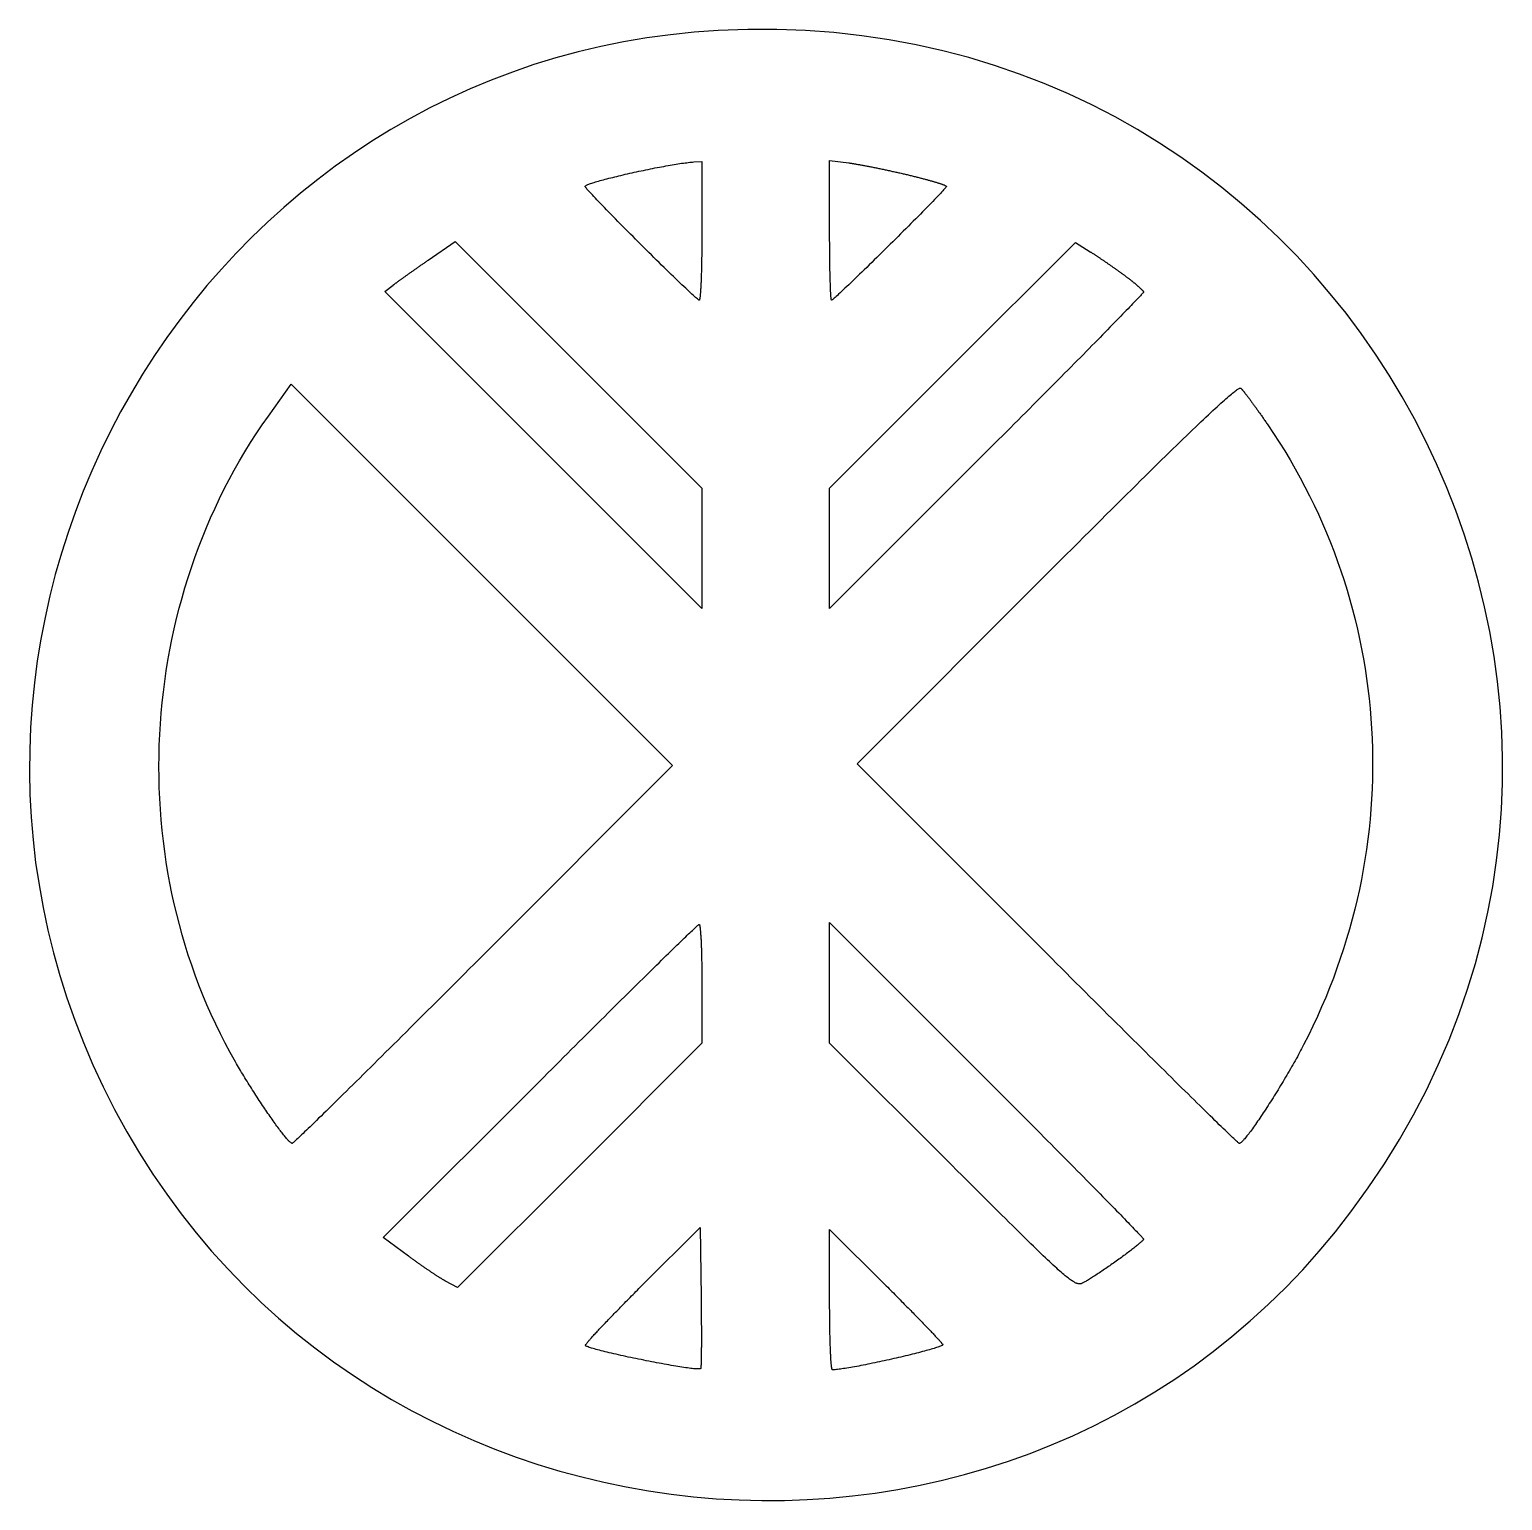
# Model space of a CAD drawing. Header units: millimetres. Extents: x -12.5 to 12.5, y -12.5 to 12.5.
import ezdxf

# ---------------------------------------------------------------- set-up
doc = ezdxf.new("R2010")
doc.units = ezdxf.units.MM

msp = doc.modelspace()

# ---------------------------------------------------------------- linework, layer by layer
for points in [[(-0.809, 12.462), (-1.219, 12.434), (-1.623, 12.392), (-2.022, 12.338), (-2.416, 12.271), (-2.805, 12.192), (-3.188, 12.101), (-3.566, 11.998), (-3.938, 11.884), (-4.304, 11.758), (-4.664, 11.622), (-5.018, 11.474), (-5.365, 11.317), (-5.706, 11.148), (-6.04, 10.97), (-6.368, 10.782), (-6.689, 10.584), (-7.002, 10.378), (-7.309, 10.161), (-7.608, 9.937), (-7.9, 9.703), (-8.184, 9.461), (-8.461, 9.211), (-8.729, 8.953), (-8.99, 8.687), (-9.243, 8.414), (-9.487, 8.134), (-9.723, 7.847), (-9.95, 7.553), (-10.168, 7.253), (-10.378, 6.946), (-10.579, 6.634), (-10.77, 6.315), (-10.953, 5.992), (-11.126, 5.663), (-11.289, 5.329), (-11.443, 4.99), (-11.587, 4.647), (-11.721, 4.299), (-11.844, 3.947), (-11.958, 3.592), (-12.061, 3.233), (-12.154, 2.87), (-12.236, 2.505), (-12.307, 2.136), (-12.367, 1.765), (-12.417, 1.392), (-12.455, 1.016), (-12.481, 0.639), (-12.496, 0.26), (-12.5, -0.121), (-12.492, -0.502), (-12.472, -0.885), (-12.439, -1.268), (-12.395, -1.652), (-12.338, -2.036), (-12.269, -2.42), (-12.187, -2.803), (-12.092, -3.187), (-11.985, -3.569), (-11.864, -3.95), (-11.731, -4.331), (-11.583, -4.709), (-11.423, -5.086), (-11.249, -5.461), (-11.054, -5.847), (-10.849, -6.222), (-10.633, -6.587), (-10.407, -6.941), (-10.171, -7.284), (-9.926, -7.617), (-9.671, -7.939), (-9.408, -8.25), (-9.136, -8.55), (-8.856, -8.84), (-8.568, -9.119), (-8.272, -9.387), (-7.968, -9.644), (-7.658, -9.89), (-7.341, -10.125), (-7.018, -10.349), (-6.688, -10.562), (-6.353, -10.765), (-6.013, -10.956), (-5.667, -11.136), (-5.316, -11.304), (-4.961, -11.462), (-4.601, -11.608), (-4.238, -11.744), (-3.871, -11.868), (-3.501, -11.98), (-3.128, -12.081), (-2.752, -12.171), (-2.374, -12.25), (-1.993, -12.317), (-1.611, -12.373), (-1.228, -12.417), (-0.843, -12.45), (-0.458, -12.471), (-0.072, -12.48), (0.314, -12.478), (0.7, -12.465), (1.085, -12.439), (1.47, -12.402), (1.853, -12.353), (2.235, -12.293), (2.616, -12.221), (2.994, -12.136), (3.37, -12.04), (3.744, -11.932), (4.115, -11.813), (4.482, -11.681), (4.846, -11.537), (5.206, -11.381), (5.561, -11.213), (5.913, -11.034), (6.259, -10.842), (6.6, -10.637), (6.936, -10.421), (7.266, -10.193), (7.59, -9.952), (7.908, -9.699), (8.219, -9.434), (8.523, -9.156), (8.82, -8.866), (9.109, -8.564), (9.39, -8.249), (9.663, -7.922), (9.927, -7.582), (10.22, -7.177), (10.495, -6.768), (10.75, -6.354), (10.988, -5.936), (11.207, -5.515), (11.408, -5.09), (11.592, -4.663), (11.758, -4.233), (11.907, -3.801), (12.039, -3.367), (12.154, -2.932), (12.252, -2.496), (12.333, -2.059), (12.399, -1.622), (12.448, -1.185), (12.481, -0.748), (12.498, -0.313), (12.5, 0.122), (12.487, 0.555), (12.458, 0.986), (12.414, 1.415), (12.356, 1.841), (12.283, 2.264), (12.196, 2.684), (12.094, 3.1), (11.979, 3.512), (11.85, 3.919), (11.707, 4.321), (11.551, 4.719), (11.381, 5.11), (11.199, 5.496), (11.004, 5.875), (10.796, 6.248), (10.576, 6.613), (10.344, 6.971), (10.1, 7.322), (9.844, 7.664), (9.576, 7.997), (9.297, 8.322), (9.007, 8.637), (8.706, 8.943), (8.394, 9.238), (8.071, 9.524), (7.738, 9.798), (7.394, 10.061), (7.041, 10.313), (6.678, 10.553), (6.305, 10.781), (5.923, 10.996), (5.531, 11.199), (5.131, 11.387), (4.721, 11.563), (4.303, 11.724), (3.877, 11.871), (3.442, 12.002), (2.999, 12.119), (2.549, 12.22), (2.09, 12.306), (1.625, 12.375), (1.152, 12.427), (0.671, 12.462), (0.184, 12.48), (-0.309, 12.48)], [(2.396, 10.017), (2.414, 10.013), (2.431, 10.009), (2.447, 10.004), (2.464, 10), (2.481, 9.996), (2.497, 9.992), (2.514, 9.988), (2.53, 9.984), (2.546, 9.98), (2.562, 9.976), (2.578, 9.972), (2.594, 9.968), (2.609, 9.964), (2.625, 9.96), (2.64, 9.956), (2.655, 9.952), (2.67, 9.948), (2.684, 9.944), (2.699, 9.941), (2.713, 9.937), (2.727, 9.933), (2.741, 9.929), (2.755, 9.925), (2.768, 9.922), (2.781, 9.918), (2.794, 9.914), (2.807, 9.911), (2.819, 9.907), (2.832, 9.904), (2.843, 9.9), (2.855, 9.897), (2.867, 9.893), (2.878, 9.89), (2.889, 9.887), (2.899, 9.883), (2.91, 9.88), (2.92, 9.877), (2.929, 9.874), (2.939, 9.871), (2.948, 9.868), (2.957, 9.865), (2.965, 9.862), (2.974, 9.859), (2.982, 9.857), (2.989, 9.854), (2.996, 9.851), (3.003, 9.849), (3.01, 9.846), (3.016, 9.844), (3.022, 9.842), (3.027, 9.839), (3.032, 9.837), (3.037, 9.835), (3.041, 9.833), (3.045, 9.831), (3.049, 9.829), (3.052, 9.828), (3.054, 9.826), (3.057, 9.824), (3.059, 9.823), (3.06, 9.822), (3.061, 9.82), (3.062, 9.819), (3.062, 9.818), (3.061, 9.814), (3.057, 9.808), (3.05, 9.8), (3.041, 9.788), (3.029, 9.775), (3.015, 9.759), (2.999, 9.741), (2.98, 9.721), (2.96, 9.699), (2.937, 9.675), (2.913, 9.649), (2.886, 9.622), (2.858, 9.593), (2.829, 9.562), (2.797, 9.53), (2.764, 9.496), (2.73, 9.461), (2.695, 9.425), (2.658, 9.387), (2.62, 9.349), (2.581, 9.309), (2.541, 9.269), (2.5, 9.228), (2.458, 9.186), (2.416, 9.143), (2.373, 9.1), (2.329, 9.057), (2.285, 9.013), (2.241, 8.969), (2.196, 8.924), (2.151, 8.879), (2.106, 8.835), (2.061, 8.79), (2.016, 8.746), (1.971, 8.701), (1.926, 8.657), (1.882, 8.614), (1.838, 8.57), (1.794, 8.528), (1.751, 8.486), (1.709, 8.444), (1.667, 8.404), (1.626, 8.364), (1.587, 8.326), (1.548, 8.288), (1.51, 8.252), (1.473, 8.216), (1.438, 8.182), (1.404, 8.15), (1.371, 8.119), (1.34, 8.089), (1.311, 8.062), (1.283, 8.036), (1.257, 8.011), (1.233, 7.989), (1.211, 7.969), (1.191, 7.95), (1.172, 7.934), (1.157, 7.92), (1.143, 7.909), (1.132, 7.9), (1.123, 7.893), (1.117, 7.889), (1.113, 7.888), (1.112, 7.888), (1.111, 7.889), (1.111, 7.891), (1.11, 7.894), (1.109, 7.897), (1.108, 7.901), (1.107, 7.906), (1.106, 7.912), (1.106, 7.918), (1.105, 7.925), (1.104, 7.933), (1.103, 7.941), (1.103, 7.95), (1.102, 7.96), (1.101, 7.97), (1.1, 7.981), (1.1, 7.993), (1.099, 8.005), (1.098, 8.018), (1.097, 8.031), (1.097, 8.045), (1.096, 8.06), (1.095, 8.075), (1.095, 8.091), (1.094, 8.107), (1.093, 8.124), (1.093, 8.141), (1.092, 8.159), (1.092, 8.177), (1.091, 8.196), (1.09, 8.216), (1.09, 8.236), (1.089, 8.256), (1.089, 8.277), (1.088, 8.298), (1.088, 8.32), (1.087, 8.342), (1.087, 8.365), (1.086, 8.388), (1.086, 8.411), (1.085, 8.435), (1.085, 8.459), (1.084, 8.484), (1.084, 8.509), (1.084, 8.534), (1.083, 8.56), (1.083, 8.586), (1.083, 8.612), (1.082, 8.639), (1.082, 8.666), (1.082, 8.694), (1.082, 8.721), (1.081, 8.749), (1.081, 8.777), (1.081, 8.806), (1.081, 8.835), (1.081, 8.864), (1.08, 8.893), (1.08, 8.922), (1.08, 8.952), (1.08, 8.982), (1.08, 9.012), (1.08, 9.042), (1.08, 9.073), (1.08, 10.258), (1.405, 10.216), (1.414, 10.215), (1.423, 10.214), (1.432, 10.212), (1.442, 10.211), (1.452, 10.209), (1.462, 10.208), (1.473, 10.206), (1.484, 10.204), (1.496, 10.202), (1.507, 10.201), (1.519, 10.199), (1.532, 10.196), (1.544, 10.194), (1.557, 10.192), (1.571, 10.19), (1.584, 10.187), (1.598, 10.185), (1.612, 10.182), (1.626, 10.18), (1.641, 10.177), (1.655, 10.174), (1.67, 10.171), (1.686, 10.169), (1.701, 10.166), (1.716, 10.163), (1.732, 10.16), (1.748, 10.157), (1.764, 10.153), (1.781, 10.15), (1.797, 10.147), (1.814, 10.144), (1.831, 10.14), (1.847, 10.137), (1.865, 10.133), (1.882, 10.13), (1.899, 10.126), (1.916, 10.123), (1.934, 10.119), (1.951, 10.115), (1.969, 10.112), (1.987, 10.108), (2.005, 10.104), (2.022, 10.1), (2.04, 10.097), (2.058, 10.093), (2.076, 10.089), (2.094, 10.085), (2.112, 10.081), (2.13, 10.077), (2.148, 10.073), (2.166, 10.069), (2.184, 10.065), (2.202, 10.061), (2.22, 10.057), (2.238, 10.053), (2.256, 10.049), (2.274, 10.045), (2.292, 10.041), (2.309, 10.037), (2.327, 10.033), (2.344, 10.029), (2.362, 10.025), (2.379, 10.021)], [(-1.088, 9.065), (-1.088, 9.034), (-1.088, 9.004), (-1.088, 8.974), (-1.088, 8.945), (-1.088, 8.915), (-1.088, 8.886), (-1.089, 8.857), (-1.089, 8.828), (-1.089, 8.8), (-1.089, 8.771), (-1.09, 8.743), (-1.09, 8.716), (-1.09, 8.688), (-1.091, 8.661), (-1.091, 8.634), (-1.092, 8.608), (-1.092, 8.581), (-1.092, 8.555), (-1.093, 8.53), (-1.094, 8.505), (-1.094, 8.48), (-1.095, 8.455), (-1.095, 8.431), (-1.096, 8.408), (-1.096, 8.384), (-1.097, 8.362), (-1.098, 8.339), (-1.098, 8.317), (-1.099, 8.295), (-1.1, 8.274), (-1.101, 8.254), (-1.101, 8.233), (-1.102, 8.214), (-1.103, 8.194), (-1.104, 8.176), (-1.105, 8.157), (-1.106, 8.139), (-1.106, 8.122), (-1.107, 8.106), (-1.108, 8.089), (-1.109, 8.074), (-1.11, 8.059), (-1.111, 8.044), (-1.112, 8.03), (-1.113, 8.017), (-1.114, 8.004), (-1.115, 7.992), (-1.116, 7.98), (-1.117, 7.97), (-1.118, 7.959), (-1.119, 7.95), (-1.12, 7.941), (-1.121, 7.932), (-1.122, 7.925), (-1.123, 7.918), (-1.125, 7.912), (-1.126, 7.906), (-1.127, 7.901), (-1.128, 7.897), (-1.129, 7.894), (-1.13, 7.891), (-1.131, 7.889), (-1.133, 7.888), (-1.134, 7.888), (-1.138, 7.889), (-1.144, 7.893), (-1.153, 7.9), (-1.165, 7.909), (-1.179, 7.92), (-1.195, 7.934), (-1.213, 7.95), (-1.233, 7.968), (-1.256, 7.988), (-1.28, 8.011), (-1.306, 8.035), (-1.334, 8.061), (-1.363, 8.088), (-1.394, 8.118), (-1.427, 8.149), (-1.46, 8.181), (-1.496, 8.215), (-1.532, 8.25), (-1.57, 8.286), (-1.608, 8.324), (-1.648, 8.362), (-1.688, 8.402), (-1.73, 8.442), (-1.772, 8.483), (-1.814, 8.525), (-1.857, 8.567), (-1.901, 8.611), (-1.945, 8.654), (-1.99, 8.698), (-2.034, 8.742), (-2.079, 8.787), (-2.123, 8.831), (-2.168, 8.876), (-2.213, 8.92), (-2.257, 8.965), (-2.301, 9.009), (-2.345, 9.053), (-2.388, 9.096), (-2.431, 9.139), (-2.473, 9.182), (-2.514, 9.223), (-2.554, 9.265), (-2.594, 9.305), (-2.633, 9.344), (-2.67, 9.383), (-2.707, 9.42), (-2.742, 9.457), (-2.776, 9.492), (-2.808, 9.525), (-2.839, 9.558), (-2.869, 9.589), (-2.896, 9.618), (-2.923, 9.646), (-2.947, 9.672), (-2.969, 9.696), (-2.989, 9.718), (-3.008, 9.738), (-3.024, 9.756), (-3.038, 9.772), (-3.049, 9.786), (-3.058, 9.798), (-3.065, 9.807), (-3.069, 9.813), (-3.07, 9.817), (-3.069, 9.821), (-3.066, 9.824), (-3.061, 9.829), (-3.054, 9.833), (-3.046, 9.838), (-3.035, 9.843), (-3.023, 9.848), (-3.009, 9.854), (-2.993, 9.86), (-2.976, 9.866), (-2.958, 9.872), (-2.938, 9.879), (-2.916, 9.886), (-2.893, 9.893), (-2.869, 9.9), (-2.844, 9.907), (-2.817, 9.915), (-2.789, 9.922), (-2.76, 9.93), (-2.731, 9.938), (-2.7, 9.946), (-2.668, 9.955), (-2.635, 9.963), (-2.602, 9.971), (-2.568, 9.98), (-2.533, 9.988), (-2.497, 9.997), (-2.461, 10.005), (-2.425, 10.014), (-2.388, 10.023), (-2.35, 10.031), (-2.312, 10.04), (-2.274, 10.048), (-2.235, 10.057), (-2.197, 10.065), (-2.158, 10.074), (-2.119, 10.082), (-2.08, 10.09), (-2.041, 10.098), (-2.002, 10.106), (-1.963, 10.114), (-1.924, 10.122), (-1.886, 10.13), (-1.848, 10.137), (-1.81, 10.144), (-1.772, 10.151), (-1.735, 10.158), (-1.699, 10.165), (-1.663, 10.171), (-1.628, 10.177), (-1.593, 10.183), (-1.559, 10.189), (-1.526, 10.194), (-1.494, 10.2), (-1.462, 10.204), (-1.432, 10.209), (-1.402, 10.213), (-1.373, 10.217), (-1.346, 10.22), (-1.32, 10.224), (-1.295, 10.226), (-1.271, 10.229), (-1.248, 10.231), (-1.227, 10.232), (-1.088, 10.242)], [(-1.088, 3.676), (-1.088, 2.654), (-3.778, 5.343), (-6.468, 8.032), (-6.329, 8.142), (-6.325, 8.145), (-6.321, 8.148), (-6.317, 8.151), (-6.312, 8.154), (-6.307, 8.158), (-6.302, 8.162), (-6.297, 8.166), (-6.291, 8.17), (-6.286, 8.174), (-6.279, 8.179), (-6.273, 8.183), (-6.267, 8.188), (-6.26, 8.193), (-6.253, 8.198), (-6.246, 8.204), (-6.238, 8.209), (-6.231, 8.214), (-6.223, 8.22), (-6.215, 8.226), (-6.207, 8.232), (-6.199, 8.238), (-6.19, 8.244), (-6.181, 8.25), (-6.173, 8.257), (-6.163, 8.263), (-6.154, 8.27), (-6.145, 8.277), (-6.135, 8.283), (-6.126, 8.29), (-6.116, 8.297), (-6.106, 8.304), (-6.096, 8.311), (-6.086, 8.319), (-6.075, 8.326), (-6.065, 8.334), (-6.054, 8.341), (-6.044, 8.349), (-6.033, 8.356), (-6.022, 8.364), (-6.011, 8.372), (-6, 8.379), (-5.989, 8.387), (-5.978, 8.395), (-5.966, 8.403), (-5.955, 8.411), (-5.943, 8.419), (-5.932, 8.427), (-5.92, 8.435), (-5.909, 8.443), (-5.897, 8.452), (-5.885, 8.46), (-5.874, 8.468), (-5.862, 8.476), (-5.85, 8.484), (-5.838, 8.493), (-5.826, 8.501), (-5.814, 8.509), (-5.803, 8.517), (-5.791, 8.526), (-5.779, 8.534), (-5.767, 8.542), (-5.755, 8.55), (-5.743, 8.558), (-5.732, 8.566), (-5.273, 8.882), (-3.181, 6.79), (-1.088, 4.698)], [(6.082, 8.309), (6.09, 8.303), (6.099, 8.297), (6.107, 8.291), (6.115, 8.285), (6.123, 8.278), (6.131, 8.272), (6.139, 8.266), (6.147, 8.26), (6.155, 8.254), (6.163, 8.248), (6.171, 8.242), (6.179, 8.236), (6.186, 8.23), (6.194, 8.224), (6.201, 8.218), (6.208, 8.213), (6.216, 8.207), (6.223, 8.201), (6.23, 8.195), (6.237, 8.19), (6.244, 8.184), (6.25, 8.179), (6.257, 8.173), (6.264, 8.168), (6.27, 8.162), (6.276, 8.157), (6.283, 8.152), (6.289, 8.147), (6.295, 8.142), (6.3, 8.137), (6.306, 8.132), (6.312, 8.127), (6.317, 8.122), (6.323, 8.117), (6.328, 8.113), (6.333, 8.108), (6.338, 8.104), (6.342, 8.099), (6.347, 8.095), (6.352, 8.091), (6.356, 8.087), (6.36, 8.083), (6.364, 8.079), (6.368, 8.075), (6.372, 8.071), (6.375, 8.068), (6.378, 8.064), (6.382, 8.061), (6.385, 8.058), (6.387, 8.055), (6.39, 8.052), (6.393, 8.049), (6.395, 8.046), (6.397, 8.044), (6.399, 8.041), (6.401, 8.039), (6.402, 8.036), (6.404, 8.034), (6.405, 8.032), (6.406, 8.031), (6.406, 8.029), (6.407, 8.027), (6.407, 8.026), (6.407, 8.025), (6.406, 8.023), (6.404, 8.019), (6.399, 8.014), (6.393, 8.006), (6.386, 7.998), (6.376, 7.987), (6.365, 7.975), (6.353, 7.961), (6.339, 7.946), (6.323, 7.929), (6.306, 7.911), (6.287, 7.891), (6.267, 7.87), (6.245, 7.847), (6.222, 7.823), (6.197, 7.797), (6.171, 7.77), (6.144, 7.742), (6.115, 7.712), (6.085, 7.681), (6.053, 7.648), (6.02, 7.615), (5.986, 7.58), (5.951, 7.543), (5.914, 7.506), (5.876, 7.467), (5.837, 7.427), (5.797, 7.386), (5.756, 7.344), (5.713, 7.301), (5.67, 7.256), (5.625, 7.211), (5.579, 7.164), (5.532, 7.117), (5.484, 7.068), (5.435, 7.019), (5.386, 6.968), (5.335, 6.917), (5.283, 6.864), (5.23, 6.811), (5.177, 6.757), (5.122, 6.702), (5.067, 6.646), (5.011, 6.589), (4.954, 6.532), (4.896, 6.473), (4.837, 6.414), (4.778, 6.355), (4.718, 6.294), (4.657, 6.233), (4.596, 6.171), (4.534, 6.109), (4.471, 6.046), (4.407, 5.982), (4.343, 5.918), (4.279, 5.853), (4.214, 5.787), (4.148, 5.722), (4.082, 5.655), (4.015, 5.588), (3.948, 5.521), (3.88, 5.454), (3.812, 5.385), (3.744, 5.317), (1.08, 2.654), (1.08, 3.675), (1.08, 4.697), (3.165, 6.782), (5.25, 8.868), (5.503, 8.708), (5.51, 8.704), (5.517, 8.7), (5.524, 8.695), (5.531, 8.691), (5.538, 8.686), (5.546, 8.681), (5.553, 8.677), (5.561, 8.671), (5.569, 8.666), (5.577, 8.661), (5.585, 8.656), (5.593, 8.65), (5.602, 8.645), (5.61, 8.639), (5.619, 8.633), (5.627, 8.628), (5.636, 8.622), (5.645, 8.616), (5.654, 8.61), (5.663, 8.604), (5.673, 8.597), (5.682, 8.591), (5.691, 8.585), (5.701, 8.578), (5.71, 8.572), (5.72, 8.565), (5.729, 8.559), (5.739, 8.552), (5.749, 8.546), (5.758, 8.539), (5.768, 8.532), (5.778, 8.525), (5.788, 8.519), (5.798, 8.512), (5.808, 8.505), (5.817, 8.498), (5.827, 8.491), (5.837, 8.484), (5.847, 8.477), (5.857, 8.47), (5.867, 8.463), (5.877, 8.456), (5.887, 8.449), (5.897, 8.443), (5.907, 8.436), (5.916, 8.429), (5.926, 8.422), (5.936, 8.415), (5.946, 8.408), (5.955, 8.401), (5.965, 8.394), (5.974, 8.387), (5.984, 8.381), (5.993, 8.374), (6.002, 8.367), (6.012, 8.361), (6.021, 8.354), (6.03, 8.347), (6.039, 8.341), (6.048, 8.334), (6.056, 8.328), (6.065, 8.322), (6.074, 8.315)], [(-4.789, -3.216), (-4.871, -3.298), (-4.953, -3.38), (-5.035, -3.461), (-5.116, -3.542), (-5.196, -3.623), (-5.276, -3.702), (-5.355, -3.781), (-5.434, -3.86), (-5.512, -3.937), (-5.589, -4.014), (-5.666, -4.091), (-5.742, -4.166), (-5.817, -4.241), (-5.891, -4.315), (-5.965, -4.388), (-6.037, -4.46), (-6.109, -4.532), (-6.18, -4.602), (-6.25, -4.672), (-6.319, -4.741), (-6.387, -4.808), (-6.455, -4.875), (-6.521, -4.94), (-6.586, -5.005), (-6.65, -5.068), (-6.713, -5.131), (-6.775, -5.192), (-6.836, -5.252), (-6.895, -5.311), (-6.954, -5.368), (-7.011, -5.425), (-7.067, -5.48), (-7.121, -5.534), (-7.175, -5.586), (-7.227, -5.637), (-7.277, -5.687), (-7.326, -5.736), (-7.374, -5.782), (-7.421, -5.828), (-7.466, -5.872), (-7.509, -5.915), (-7.551, -5.956), (-7.592, -5.995), (-7.631, -6.033), (-7.668, -6.069), (-7.704, -6.104), (-7.738, -6.137), (-7.77, -6.169), (-7.801, -6.198), (-7.83, -6.226), (-7.857, -6.252), (-7.883, -6.277), (-7.906, -6.299), (-7.928, -6.32), (-7.948, -6.339), (-7.967, -6.356), (-7.983, -6.371), (-7.997, -6.384), (-8.01, -6.396), (-8.02, -6.405), (-8.028, -6.412), (-8.035, -6.417), (-8.039, -6.42), (-8.041, -6.422), (-8.045, -6.421), (-8.05, -6.419), (-8.055, -6.417), (-8.061, -6.413), (-8.067, -6.408), (-8.074, -6.402), (-8.082, -6.395), (-8.09, -6.388), (-8.098, -6.379), (-8.107, -6.369), (-8.117, -6.359), (-8.127, -6.347), (-8.138, -6.335), (-8.149, -6.321), (-8.161, -6.307), (-8.173, -6.293), (-8.186, -6.277), (-8.199, -6.261), (-8.212, -6.244), (-8.226, -6.226), (-8.24, -6.207), (-8.255, -6.188), (-8.269, -6.168), (-8.285, -6.147), (-8.3, -6.126), (-8.316, -6.105), (-8.332, -6.082), (-8.349, -6.059), (-8.365, -6.036), (-8.382, -6.012), (-8.399, -5.987), (-8.417, -5.963), (-8.434, -5.937), (-8.452, -5.911), (-8.47, -5.885), (-8.488, -5.859), (-8.506, -5.832), (-8.525, -5.804), (-8.543, -5.777), (-8.562, -5.749), (-8.581, -5.72), (-8.599, -5.692), (-8.618, -5.663), (-8.637, -5.634), (-8.656, -5.605), (-8.675, -5.576), (-8.694, -5.546), (-8.713, -5.516), (-8.732, -5.486), (-8.751, -5.457), (-8.77, -5.427), (-8.788, -5.397), (-8.807, -5.366), (-8.826, -5.336), (-8.844, -5.306), (-8.862, -5.276), (-8.881, -5.246), (-8.899, -5.216), (-8.916, -5.186), (-8.934, -5.156), (-8.952, -5.127), (-8.969, -5.097), (-8.986, -5.068), (-9.003, -5.039), (-9.091, -4.881), (-9.177, -4.722), (-9.259, -4.561), (-9.338, -4.399), (-9.414, -4.235), (-9.487, -4.07), (-9.556, -3.904), (-9.623, -3.737), (-9.686, -3.568), (-9.746, -3.398), (-9.804, -3.227), (-9.858, -3.055), (-9.909, -2.882), (-9.956, -2.708), (-10.001, -2.533), (-10.043, -2.357), (-10.081, -2.181), (-10.117, -2.004), (-10.149, -1.826), (-10.178, -1.648), (-10.204, -1.469), (-10.227, -1.29), (-10.247, -1.11), (-10.264, -0.93), (-10.278, -0.75), (-10.289, -0.569), (-10.296, -0.389), (-10.301, -0.208), (-10.302, -0.027), (-10.301, 0.154), (-10.296, 0.335), (-10.288, 0.516), (-10.278, 0.697), (-10.264, 0.878), (-10.247, 1.058), (-10.227, 1.238), (-10.204, 1.417), (-10.178, 1.597), (-10.149, 1.775), (-10.117, 1.953), (-10.082, 2.131), (-10.044, 2.308), (-10.003, 2.484), (-9.959, 2.659), (-9.911, 2.834), (-9.861, 3.008), (-9.808, 3.18), (-9.752, 3.352), (-9.693, 3.523), (-9.63, 3.693), (-9.565, 3.861), (-9.497, 4.028), (-9.425, 4.194), (-9.351, 4.359), (-9.274, 4.522), (-9.194, 4.684), (-9.111, 4.844), (-9.024, 5.003), (-8.935, 5.16), (-8.843, 5.316), (-8.748, 5.47), (-8.65, 5.622), (-8.549, 5.772), (-8.444, 5.92), (-8.057, 6.461), (-4.82, 3.226), (-1.584, -0.01)], [(8.515, 5.773), (8.614, 5.627), (8.71, 5.479), (8.803, 5.33), (8.893, 5.179), (8.98, 5.028), (9.065, 4.875), (9.147, 4.721), (9.226, 4.567), (9.302, 4.411), (9.376, 4.254), (9.446, 4.096), (9.514, 3.937), (9.579, 3.777), (9.641, 3.617), (9.701, 3.455), (9.757, 3.293), (9.811, 3.13), (9.862, 2.966), (9.91, 2.802), (9.955, 2.637), (9.998, 2.471), (10.038, 2.305), (10.074, 2.138), (10.108, 1.971), (10.14, 1.803), (10.168, 1.635), (10.193, 1.466), (10.216, 1.297), (10.236, 1.128), (10.253, 0.958), (10.267, 0.788), (10.278, 0.618), (10.287, 0.447), (10.292, 0.276), (10.295, 0.106), (10.295, -0.065), (10.292, -0.236), (10.286, -0.407), (10.277, -0.578), (10.266, -0.749), (10.251, -0.92), (10.234, -1.091), (10.214, -1.261), (10.191, -1.432), (10.165, -1.602), (10.136, -1.772), (10.104, -1.941), (10.07, -2.111), (10.033, -2.28), (9.992, -2.448), (9.949, -2.617), (9.903, -2.784), (9.854, -2.952), (9.802, -3.118), (9.747, -3.284), (9.69, -3.45), (9.629, -3.615), (9.566, -3.779), (9.5, -3.943), (9.43, -4.106), (9.358, -4.268), (9.283, -4.429), (9.205, -4.59), (9.124, -4.749), (9.107, -4.781), (9.09, -4.814), (9.073, -4.847), (9.055, -4.881), (9.036, -4.915), (9.018, -4.949), (8.999, -4.983), (8.979, -5.018), (8.96, -5.052), (8.94, -5.087), (8.92, -5.122), (8.9, -5.158), (8.879, -5.193), (8.859, -5.228), (8.838, -5.264), (8.817, -5.299), (8.796, -5.335), (8.775, -5.37), (8.754, -5.405), (8.733, -5.44), (8.711, -5.475), (8.69, -5.51), (8.669, -5.545), (8.647, -5.579), (8.626, -5.613), (8.605, -5.647), (8.584, -5.681), (8.563, -5.714), (8.542, -5.746), (8.521, -5.779), (8.5, -5.811), (8.48, -5.842), (8.46, -5.873), (8.44, -5.903), (8.42, -5.933), (8.4, -5.962), (8.381, -5.991), (8.362, -6.019), (8.343, -6.046), (8.325, -6.073), (8.307, -6.099), (8.289, -6.124), (8.272, -6.148), (8.255, -6.172), (8.238, -6.194), (8.222, -6.216), (8.207, -6.237), (8.192, -6.257), (8.177, -6.275), (8.163, -6.293), (8.149, -6.31), (8.137, -6.326), (8.124, -6.341), (8.112, -6.354), (8.101, -6.367), (8.091, -6.378), (8.081, -6.388), (8.071, -6.397), (8.063, -6.404), (8.055, -6.41), (8.048, -6.415), (8.042, -6.419), (8.036, -6.421), (8.031, -6.422), (8.029, -6.42), (8.025, -6.417), (8.018, -6.412), (8.01, -6.405), (8, -6.396), (7.987, -6.384), (7.973, -6.371), (7.957, -6.356), (7.938, -6.339), (7.918, -6.32), (7.896, -6.299), (7.873, -6.276), (7.847, -6.252), (7.82, -6.225), (7.791, -6.197), (7.76, -6.167), (7.727, -6.136), (7.693, -6.103), (7.657, -6.068), (7.62, -6.031), (7.581, -5.993), (7.54, -5.953), (7.498, -5.912), (7.454, -5.869), (7.409, -5.825), (7.363, -5.779), (7.314, -5.732), (7.265, -5.684), (7.214, -5.634), (7.162, -5.582), (7.108, -5.529), (7.054, -5.475), (6.997, -5.42), (6.94, -5.363), (6.881, -5.305), (6.822, -5.246), (6.761, -5.186), (6.699, -5.125), (6.635, -5.062), (6.571, -4.998), (6.505, -4.933), (6.439, -4.867), (6.372, -4.8), (6.303, -4.733), (6.234, -4.664), (6.163, -4.594), (6.092, -4.523), (6.02, -4.451), (5.947, -4.379), (5.873, -4.305), (5.798, -4.231), (5.723, -4.156), (5.647, -4.08), (5.57, -4.003), (5.492, -3.926), (5.414, -3.848), (5.335, -3.769), (5.255, -3.689), (5.175, -3.609), (5.094, -3.529), (5.013, -3.447), (4.931, -3.366), (4.849, -3.283), (4.766, -3.2), (1.545, 0.021), (4.763, 3.239), (4.874, 3.35), (4.983, 3.459), (5.09, 3.566), (5.194, 3.67), (5.296, 3.772), (5.396, 3.871), (5.494, 3.969), (5.59, 4.064), (5.683, 4.157), (5.775, 4.248), (5.864, 4.337), (5.952, 4.424), (6.037, 4.508), (6.12, 4.591), (6.201, 4.671), (6.28, 4.749), (6.357, 4.825), (6.433, 4.899), (6.506, 4.972), (6.577, 5.042), (6.646, 5.11), (6.714, 5.176), (6.779, 5.24), (6.843, 5.302), (6.905, 5.363), (6.965, 5.421), (7.023, 5.478), (7.079, 5.532), (7.134, 5.585), (7.187, 5.636), (7.238, 5.685), (7.287, 5.732), (7.335, 5.778), (7.381, 5.822), (7.425, 5.864), (7.467, 5.904), (7.508, 5.942), (7.548, 5.979), (7.586, 6.014), (7.622, 6.048), (7.656, 6.08), (7.689, 6.11), (7.721, 6.138), (7.751, 6.165), (7.779, 6.191), (7.806, 6.215), (7.832, 6.237), (7.856, 6.258), (7.878, 6.277), (7.899, 6.294), (7.919, 6.311), (7.938, 6.325), (7.955, 6.339), (7.97, 6.35), (7.985, 6.361), (7.998, 6.37), (8.01, 6.378), (8.02, 6.384), (8.03, 6.389), (8.038, 6.392), (8.044, 6.395), (8.05, 6.396), (8.054, 6.395), (8.058, 6.394), (8.06, 6.392), (8.062, 6.39), (8.065, 6.387), (8.067, 6.384), (8.07, 6.381), (8.074, 6.378), (8.077, 6.374), (8.081, 6.369), (8.085, 6.365), (8.089, 6.36), (8.093, 6.355), (8.098, 6.35), (8.102, 6.344), (8.107, 6.338), (8.112, 6.332), (8.118, 6.325), (8.123, 6.318), (8.129, 6.311), (8.134, 6.304), (8.14, 6.296), (8.146, 6.288), (8.153, 6.28), (8.159, 6.271), (8.166, 6.263), (8.173, 6.254), (8.179, 6.245), (8.187, 6.235), (8.194, 6.226), (8.201, 6.216), (8.209, 6.206), (8.216, 6.196), (8.224, 6.185), (8.232, 6.175), (8.24, 6.164), (8.248, 6.153), (8.256, 6.141), (8.264, 6.13), (8.273, 6.119), (8.281, 6.107), (8.29, 6.095), (8.298, 6.083), (8.307, 6.071), (8.316, 6.058), (8.325, 6.046), (8.334, 6.033), (8.343, 6.02), (8.352, 6.008), (8.361, 5.995), (8.371, 5.981), (8.38, 5.968), (8.39, 5.955), (8.399, 5.941), (8.409, 5.928), (8.418, 5.914), (8.428, 5.9), (8.437, 5.887), (8.447, 5.873), (8.457, 5.859), (8.467, 5.845), (8.476, 5.831), (8.486, 5.816), (8.496, 5.802), (8.506, 5.788)], [(-1.088, -3.712), (-1.088, -4.719), (-3.162, -6.793), (-5.237, -8.866), (-5.439, -8.757), (-5.444, -8.754), (-5.45, -8.751), (-5.456, -8.748), (-5.462, -8.744), (-5.468, -8.741), (-5.475, -8.737), (-5.481, -8.733), (-5.488, -8.729), (-5.495, -8.724), (-5.503, -8.72), (-5.51, -8.715), (-5.518, -8.71), (-5.526, -8.706), (-5.534, -8.7), (-5.543, -8.695), (-5.551, -8.69), (-5.56, -8.684), (-5.569, -8.679), (-5.578, -8.673), (-5.587, -8.667), (-5.596, -8.661), (-5.606, -8.655), (-5.615, -8.649), (-5.625, -8.642), (-5.635, -8.636), (-5.645, -8.629), (-5.655, -8.623), (-5.665, -8.616), (-5.675, -8.609), (-5.686, -8.602), (-5.696, -8.595), (-5.707, -8.588), (-5.718, -8.58), (-5.729, -8.573), (-5.74, -8.566), (-5.751, -8.558), (-5.762, -8.551), (-5.773, -8.543), (-5.784, -8.536), (-5.795, -8.528), (-5.806, -8.52), (-5.818, -8.512), (-5.829, -8.504), (-5.84, -8.496), (-5.852, -8.488), (-5.863, -8.48), (-5.875, -8.472), (-5.886, -8.464), (-5.898, -8.456), (-5.909, -8.448), (-5.921, -8.44), (-5.932, -8.432), (-5.944, -8.424), (-5.955, -8.415), (-5.967, -8.407), (-5.978, -8.399), (-5.99, -8.391), (-6.001, -8.383), (-6.012, -8.375), (-6.024, -8.366), (-6.035, -8.358), (-6.046, -8.35), (-6.057, -8.342), (-6.068, -8.334), (-6.495, -8.02), (-3.838, -5.362), (-3.77, -5.294), (-3.702, -5.226), (-3.635, -5.159), (-3.567, -5.092), (-3.501, -5.025), (-3.435, -4.959), (-3.369, -4.893), (-3.304, -4.828), (-3.239, -4.764), (-3.175, -4.7), (-3.111, -4.637), (-3.048, -4.574), (-2.986, -4.512), (-2.924, -4.451), (-2.863, -4.39), (-2.803, -4.33), (-2.743, -4.271), (-2.684, -4.213), (-2.626, -4.155), (-2.569, -4.098), (-2.512, -4.042), (-2.457, -3.987), (-2.402, -3.933), (-2.347, -3.879), (-2.294, -3.827), (-2.242, -3.775), (-2.191, -3.724), (-2.14, -3.674), (-2.091, -3.626), (-2.042, -3.578), (-1.995, -3.531), (-1.948, -3.485), (-1.903, -3.441), (-1.858, -3.397), (-1.815, -3.355), (-1.773, -3.314), (-1.732, -3.274), (-1.692, -3.235), (-1.654, -3.197), (-1.616, -3.16), (-1.58, -3.125), (-1.545, -3.091), (-1.511, -3.058), (-1.479, -3.027), (-1.448, -2.997), (-1.418, -2.968), (-1.39, -2.941), (-1.363, -2.915), (-1.337, -2.89), (-1.313, -2.867), (-1.29, -2.845), (-1.269, -2.825), (-1.249, -2.806), (-1.23, -2.789), (-1.214, -2.773), (-1.198, -2.759), (-1.185, -2.747), (-1.173, -2.736), (-1.162, -2.726), (-1.153, -2.719), (-1.146, -2.713), (-1.141, -2.708), (-1.137, -2.706), (-1.135, -2.705), (-1.134, -2.705), (-1.132, -2.706), (-1.131, -2.708), (-1.13, -2.71), (-1.129, -2.713), (-1.128, -2.717), (-1.127, -2.721), (-1.125, -2.725), (-1.124, -2.731), (-1.123, -2.737), (-1.122, -2.743), (-1.121, -2.75), (-1.12, -2.758), (-1.119, -2.766), (-1.118, -2.775), (-1.117, -2.784), (-1.116, -2.794), (-1.115, -2.805), (-1.114, -2.815), (-1.113, -2.827), (-1.112, -2.839), (-1.111, -2.851), (-1.11, -2.864), (-1.109, -2.877), (-1.108, -2.891), (-1.107, -2.906), (-1.106, -2.92), (-1.105, -2.936), (-1.104, -2.951), (-1.103, -2.967), (-1.103, -2.984), (-1.102, -3.001), (-1.101, -3.018), (-1.1, -3.036), (-1.099, -3.054), (-1.099, -3.072), (-1.098, -3.091), (-1.097, -3.11), (-1.097, -3.13), (-1.096, -3.15), (-1.095, -3.17), (-1.095, -3.191), (-1.094, -3.212), (-1.094, -3.233), (-1.093, -3.254), (-1.093, -3.276), (-1.092, -3.298), (-1.092, -3.321), (-1.091, -3.344), (-1.091, -3.367), (-1.09, -3.39), (-1.09, -3.413), (-1.09, -3.437), (-1.089, -3.461), (-1.089, -3.485), (-1.089, -3.51), (-1.089, -3.534), (-1.088, -3.559), (-1.088, -3.584), (-1.088, -3.609), (-1.088, -3.635), (-1.088, -3.66), (-1.088, -3.686)], [(6.407, -8.046), (6.407, -8.049), (6.405, -8.052), (6.402, -8.057), (6.398, -8.062), (6.393, -8.068), (6.387, -8.074), (6.379, -8.081), (6.371, -8.089), (6.362, -8.097), (6.352, -8.106), (6.341, -8.116), (6.329, -8.126), (6.317, -8.136), (6.303, -8.147), (6.289, -8.159), (6.274, -8.171), (6.259, -8.183), (6.242, -8.196), (6.226, -8.209), (6.208, -8.223), (6.19, -8.236), (6.172, -8.25), (6.153, -8.265), (6.133, -8.279), (6.114, -8.294), (6.093, -8.309), (6.073, -8.324), (6.052, -8.34), (6.031, -8.355), (6.009, -8.371), (5.988, -8.386), (5.966, -8.402), (5.944, -8.418), (5.922, -8.434), (5.899, -8.45), (5.877, -8.465), (5.855, -8.481), (5.833, -8.496), (5.81, -8.512), (5.788, -8.527), (5.766, -8.542), (5.744, -8.557), (5.723, -8.572), (5.701, -8.587), (5.68, -8.601), (5.659, -8.615), (5.638, -8.629), (5.618, -8.642), (5.598, -8.655), (5.578, -8.668), (5.559, -8.68), (5.541, -8.692), (5.522, -8.704), (5.505, -8.715), (5.488, -8.725), (5.471, -8.735), (5.456, -8.745), (5.441, -8.753), (5.426, -8.762), (5.413, -8.769), (5.4, -8.776), (5.388, -8.783), (5.376, -8.789), (5.366, -8.794), (5.36, -8.796), (5.354, -8.799), (5.347, -8.801), (5.341, -8.803), (5.334, -8.804), (5.327, -8.805), (5.32, -8.805), (5.312, -8.805), (5.304, -8.804), (5.296, -8.802), (5.287, -8.8), (5.278, -8.797), (5.268, -8.794), (5.258, -8.79), (5.247, -8.784), (5.236, -8.778), (5.223, -8.772), (5.211, -8.764), (5.197, -8.755), (5.183, -8.746), (5.167, -8.735), (5.151, -8.723), (5.134, -8.71), (5.116, -8.696), (5.097, -8.681), (5.077, -8.665), (5.056, -8.647), (5.034, -8.628), (5.011, -8.608), (4.986, -8.587), (4.961, -8.564), (4.934, -8.539), (4.905, -8.514), (4.875, -8.486), (4.844, -8.458), (4.812, -8.427), (4.778, -8.395), (4.742, -8.361), (4.705, -8.326), (4.666, -8.289), (4.626, -8.25), (4.584, -8.21), (4.54, -8.167), (4.495, -8.123), (4.447, -8.077), (4.398, -8.029), (4.347, -7.979), (4.294, -7.927), (4.239, -7.872), (4.182, -7.816), (4.123, -7.758), (4.062, -7.697), (3.999, -7.635), (3.934, -7.57), (3.866, -7.502), (3.796, -7.433), (3.724, -7.361), (3.65, -7.287), (3.573, -7.21), (3.493, -7.131), (3.412, -7.05), (3.328, -6.966), (3.241, -6.879), (3.152, -6.79), (1.08, -4.719), (1.08, -3.697), (1.08, -2.674), (3.744, -5.338), (3.812, -5.406), (3.88, -5.474), (3.948, -5.542), (4.015, -5.609), (4.082, -5.676), (4.148, -5.742), (4.214, -5.808), (4.279, -5.873), (4.343, -5.938), (4.407, -6.002), (4.471, -6.066), (4.534, -6.129), (4.596, -6.192), (4.657, -6.254), (4.718, -6.315), (4.778, -6.375), (4.837, -6.435), (4.896, -6.494), (4.954, -6.552), (5.011, -6.61), (5.067, -6.666), (5.122, -6.722), (5.177, -6.777), (5.23, -6.832), (5.283, -6.885), (5.335, -6.937), (5.386, -6.989), (5.435, -7.039), (5.484, -7.089), (5.532, -7.137), (5.579, -7.185), (5.625, -7.232), (5.67, -7.277), (5.713, -7.322), (5.756, -7.365), (5.797, -7.407), (5.837, -7.448), (5.876, -7.488), (5.914, -7.527), (5.951, -7.564), (5.986, -7.6), (6.02, -7.635), (6.053, -7.669), (6.085, -7.702), (6.115, -7.733), (6.144, -7.763), (6.171, -7.791), (6.197, -7.818), (6.222, -7.844), (6.245, -7.868), (6.267, -7.891), (6.287, -7.912), (6.306, -7.932), (6.323, -7.95), (6.339, -7.967), (6.353, -7.982), (6.365, -7.996), (6.376, -8.008), (6.386, -8.019), (6.393, -8.027), (6.399, -8.034), (6.404, -8.04), (6.406, -8.044)], [(-1.11, -10.243), (-1.114, -10.245), (-1.12, -10.247), (-1.129, -10.248), (-1.14, -10.248), (-1.153, -10.248), (-1.169, -10.248), (-1.186, -10.247), (-1.206, -10.245), (-1.228, -10.243), (-1.251, -10.241), (-1.276, -10.238), (-1.303, -10.234), (-1.332, -10.231), (-1.362, -10.226), (-1.393, -10.222), (-1.426, -10.217), (-1.46, -10.211), (-1.496, -10.206), (-1.532, -10.2), (-1.57, -10.193), (-1.608, -10.187), (-1.648, -10.18), (-1.688, -10.173), (-1.729, -10.165), (-1.771, -10.158), (-1.813, -10.15), (-1.856, -10.142), (-1.899, -10.134), (-1.943, -10.125), (-1.987, -10.117), (-2.031, -10.108), (-2.075, -10.099), (-2.119, -10.09), (-2.163, -10.081), (-2.207, -10.072), (-2.251, -10.063), (-2.294, -10.054), (-2.337, -10.045), (-2.38, -10.036), (-2.422, -10.026), (-2.463, -10.017), (-2.504, -10.008), (-2.544, -9.999), (-2.584, -9.99), (-2.622, -9.981), (-2.659, -9.972), (-2.695, -9.964), (-2.73, -9.955), (-2.764, -9.947), (-2.796, -9.939), (-2.828, -9.93), (-2.857, -9.923), (-2.885, -9.915), (-2.911, -9.908), (-2.936, -9.901), (-2.959, -9.894), (-2.98, -9.887), (-2.999, -9.881), (-3.016, -9.875), (-3.031, -9.869), (-3.043, -9.864), (-3.054, -9.859), (-3.062, -9.854), (-3.067, -9.85), (-3.068, -9.849), (-3.067, -9.847), (-3.066, -9.845), (-3.065, -9.842), (-3.063, -9.839), (-3.06, -9.835), (-3.057, -9.83), (-3.053, -9.825), (-3.048, -9.819), (-3.043, -9.812), (-3.037, -9.805), (-3.031, -9.798), (-3.024, -9.789), (-3.017, -9.781), (-3.009, -9.772), (-3, -9.762), (-2.991, -9.752), (-2.982, -9.741), (-2.971, -9.73), (-2.961, -9.718), (-2.95, -9.705), (-2.938, -9.693), (-2.926, -9.68), (-2.914, -9.666), (-2.901, -9.652), (-2.887, -9.637), (-2.873, -9.622), (-2.859, -9.607), (-2.844, -9.591), (-2.829, -9.575), (-2.813, -9.558), (-2.797, -9.541), (-2.78, -9.523), (-2.763, -9.506), (-2.746, -9.487), (-2.728, -9.469), (-2.71, -9.45), (-2.692, -9.431), (-2.673, -9.411), (-2.654, -9.391), (-2.634, -9.371), (-2.614, -9.35), (-2.594, -9.329), (-2.574, -9.308), (-2.553, -9.287), (-2.532, -9.265), (-2.51, -9.243), (-2.489, -9.221), (-2.467, -9.198), (-2.444, -9.175), (-2.422, -9.152), (-2.399, -9.129), (-2.376, -9.106), (-2.352, -9.082), (-2.329, -9.058), (-2.305, -9.034), (-2.281, -9.009), (-2.257, -8.985), (-2.232, -8.96), (-2.208, -8.935), (-2.183, -8.91), (-2.158, -8.885), (-2.133, -8.86), (-2.107, -8.834), (-1.119, -7.845), (-1.102, -9.031), (-1.102, -9.062), (-1.101, -9.092), (-1.101, -9.122), (-1.101, -9.152), (-1.1, -9.182), (-1.1, -9.212), (-1.1, -9.241), (-1.099, -9.27), (-1.099, -9.299), (-1.099, -9.328), (-1.098, -9.356), (-1.098, -9.384), (-1.098, -9.412), (-1.098, -9.44), (-1.098, -9.467), (-1.098, -9.494), (-1.097, -9.521), (-1.097, -9.547), (-1.097, -9.573), (-1.097, -9.599), (-1.097, -9.624), (-1.097, -9.649), (-1.097, -9.674), (-1.097, -9.698), (-1.097, -9.722), (-1.097, -9.745), (-1.097, -9.768), (-1.097, -9.791), (-1.097, -9.813), (-1.097, -9.835), (-1.097, -9.856), (-1.097, -9.877), (-1.098, -9.897), (-1.098, -9.917), (-1.098, -9.936), (-1.098, -9.955), (-1.098, -9.974), (-1.098, -9.991), (-1.099, -10.009), (-1.099, -10.026), (-1.099, -10.042), (-1.099, -10.057), (-1.1, -10.073), (-1.1, -10.087), (-1.1, -10.101), (-1.101, -10.114), (-1.101, -10.127), (-1.102, -10.139), (-1.102, -10.151), (-1.102, -10.162), (-1.103, -10.172), (-1.103, -10.182), (-1.104, -10.191), (-1.104, -10.199), (-1.105, -10.207), (-1.105, -10.213), (-1.106, -10.22), (-1.106, -10.225), (-1.107, -10.23), (-1.107, -10.234), (-1.108, -10.237), (-1.108, -10.24), (-1.109, -10.242)], [(3, -9.836), (2.999, -9.839), (2.996, -9.843), (2.99, -9.847), (2.982, -9.851), (2.973, -9.856), (2.961, -9.861), (2.947, -9.867), (2.932, -9.872), (2.914, -9.879), (2.895, -9.885), (2.874, -9.892), (2.852, -9.899), (2.828, -9.906), (2.803, -9.914), (2.776, -9.921), (2.748, -9.929), (2.718, -9.937), (2.688, -9.946), (2.656, -9.954), (2.623, -9.963), (2.589, -9.972), (2.555, -9.981), (2.519, -9.99), (2.483, -9.999), (2.445, -10.008), (2.408, -10.017), (2.369, -10.026), (2.33, -10.036), (2.291, -10.045), (2.251, -10.054), (2.211, -10.064), (2.17, -10.073), (2.13, -10.082), (2.089, -10.091), (2.048, -10.1), (2.007, -10.109), (1.966, -10.118), (1.925, -10.127), (1.885, -10.135), (1.845, -10.144), (1.805, -10.152), (1.765, -10.16), (1.726, -10.168), (1.687, -10.176), (1.649, -10.183), (1.612, -10.191), (1.575, -10.198), (1.539, -10.204), (1.504, -10.211), (1.47, -10.217), (1.437, -10.223), (1.405, -10.228), (1.374, -10.233), (1.344, -10.238), (1.316, -10.242), (1.289, -10.246), (1.263, -10.25), (1.239, -10.253), (1.216, -10.256), (1.194, -10.258), (1.175, -10.26), (1.157, -10.261), (1.141, -10.262), (1.126, -10.262), (1.125, -10.262), (1.124, -10.26), (1.123, -10.259), (1.122, -10.256), (1.121, -10.252), (1.119, -10.248), (1.118, -10.243), (1.117, -10.238), (1.116, -10.231), (1.115, -10.224), (1.114, -10.217), (1.113, -10.208), (1.112, -10.199), (1.111, -10.189), (1.109, -10.179), (1.108, -10.168), (1.107, -10.156), (1.106, -10.144), (1.105, -10.131), (1.104, -10.118), (1.103, -10.104), (1.102, -10.089), (1.102, -10.074), (1.101, -10.058), (1.1, -10.041), (1.099, -10.025), (1.098, -10.007), (1.097, -9.989), (1.096, -9.971), (1.095, -9.952), (1.095, -9.932), (1.094, -9.912), (1.093, -9.892), (1.092, -9.871), (1.091, -9.849), (1.091, -9.827), (1.09, -9.805), (1.089, -9.782), (1.089, -9.759), (1.088, -9.736), (1.087, -9.712), (1.087, -9.687), (1.086, -9.662), (1.086, -9.637), (1.085, -9.612), (1.085, -9.586), (1.084, -9.56), (1.084, -9.533), (1.083, -9.506), (1.083, -9.479), (1.083, -9.452), (1.082, -9.424), (1.082, -9.396), (1.082, -9.367), (1.081, -9.339), (1.081, -9.31), (1.081, -9.281), (1.081, -9.251), (1.08, -9.222), (1.08, -9.192), (1.08, -9.162), (1.08, -9.132), (1.08, -9.101), (1.08, -9.07), (1.08, -7.879), (2.04, -8.837), (2.065, -8.862), (2.089, -8.887), (2.114, -8.911), (2.138, -8.935), (2.162, -8.959), (2.186, -8.983), (2.21, -9.007), (2.233, -9.031), (2.256, -9.054), (2.279, -9.077), (2.302, -9.101), (2.325, -9.123), (2.347, -9.146), (2.369, -9.169), (2.391, -9.191), (2.413, -9.213), (2.434, -9.234), (2.456, -9.256), (2.476, -9.277), (2.497, -9.298), (2.517, -9.319), (2.537, -9.339), (2.557, -9.359), (2.576, -9.379), (2.595, -9.399), (2.614, -9.418), (2.632, -9.437), (2.65, -9.455), (2.668, -9.474), (2.685, -9.491), (2.702, -9.509), (2.718, -9.526), (2.734, -9.543), (2.75, -9.559), (2.765, -9.575), (2.78, -9.591), (2.795, -9.606), (2.809, -9.621), (2.823, -9.635), (2.836, -9.649), (2.849, -9.663), (2.861, -9.676), (2.873, -9.689), (2.884, -9.701), (2.895, -9.712), (2.905, -9.724), (2.915, -9.734), (2.925, -9.745), (2.933, -9.754), (2.942, -9.764), (2.95, -9.772), (2.957, -9.781), (2.964, -9.788), (2.97, -9.795), (2.976, -9.802), (2.981, -9.808), (2.985, -9.814), (2.989, -9.819), (2.993, -9.823), (2.995, -9.827), (2.998, -9.83), (2.999, -9.832), (3, -9.834)]]:
    msp.add_lwpolyline(points, close=True)

doc.saveas('drawing.dxf')
